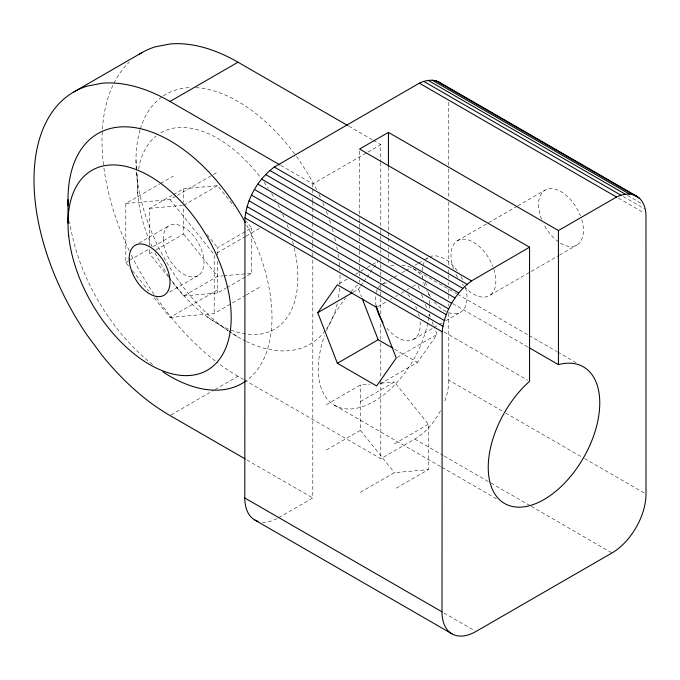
<?xml version="1.0" encoding="UTF-8"?>
<svg xmlns="http://www.w3.org/2000/svg" width="680" height="680" viewBox="0 0 680 680"><rect width="100%" height="100%" fill="white"/><g stroke="black" fill="none" stroke-linecap="round" stroke-linejoin="round"><path stroke-width="0.51" stroke-dasharray="3.4 2.55" d="M353.099 292.281L358.538 289.144L360.324 286.603M360.918 285.762L363.298 282.37M363.894 281.528L366.274 278.146M366.868 277.296L377.578 262.063M380.256 383.868L417.426 362.406L437.062 334.475L434.792 328.635M128.435 265.727L125.8 262.446L125.8 203.516L159.672 183.957M160.582 183.43L173.4 176.035M149.6 245.25L149.6 208.352L172.576 195.083M173.494 194.556L183.6 188.717L217.6 185.682L233.946 206.014M125.8 203.516L170 199.563L176.409 195.865M177.327 195.339L217.6 172.082M183.6 205.317L217.6 185.682M138.847 243.168L169.175 225.658M125.8 262.446L128.545 260.865M129.464 260.329L149.6 248.71M153.263 246.594L173.4 234.965M168.564 277.27L149.6 253.682L155.117 250.503M156.034 249.968L183.6 234.056L183.6 206.644M280.764 165.41L312.8 183.906L367.013 152.601M367.931 152.073L380.8 144.644L380.8 161.619M217.6 254.992L217.6 247.613L251.6 227.978L246.373 221.476M216.945 252.969L245.327 236.58M246.236 236.053L261.8 227.069M169.541 292.077L198.024 275.629M169.218 278.086L183.6 295.978L217.6 276.352L222.751 275.893M154.165 297.738L170 317.433L217.6 289.952M183.6 295.978L217.6 292.944L225.871 288.167M226.788 287.64L251.6 273.317L251.6 227.978M170 317.433L214.2 313.48L245.327 295.519M246.236 294.984L261.8 286M339.184 283.721L347.344 279.012M355.504 274.303L360.034 271.685M360.944 271.159L363.664 269.594M367.293 267.495L378.173 261.214M381.93 284.325L385.602 282.208M389.266 280.092L392.938 277.975M393.856 277.44L398.438 274.797M402.109 272.68L404.855 271.091M405.773 270.563L411.281 267.385M414.945 265.268L417.699 263.678M418.616 263.151L423.198 260.5M424.116 259.973L428.697 257.32A31.739 18.326 60 0 0 426.411 259.097M457.563 240.66L487.662 223.278M488.58 222.751L516.86 206.431M517.769 205.904L545.13 190.102M170.918 415.012L214.106 390.074M215.024 389.546L238 376.278L243.491 379.449M377.536 306.918L386.605 301.682M390.226 299.582L392.046 298.537M395.666 296.446L397.486 295.4M401.106 293.301L405.646 290.692M406.546 290.164L411.986 287.019M412.896 286.501L415.616 284.928M413.67 339.295L432.922 328.176M433.84 327.641L438.43 324.998M439.348 324.471L442.094 322.881M445.765 320.764L460.437 312.29M464.168 286.39A31.739 18.326 60 0 0 489.302 295.63L530.349 271.932M531.259 271.405L558.62 255.603M559.538 255.076L576.869 245.072M397.162 357.51L437.062 334.475M326.4 404.651L360.4 385.016L369.673 384.192M360.4 401.608L394.4 381.981L428.4 424.277L428.4 469.608L394.4 489.243M326.4 449.981L360.4 430.355L360.4 385.016M394.4 443.904L428.4 424.277M278.8 517.616L312.8 497.981L312.8 257.116M244.409 379.975L380.8 458.728L414.8 439.093A48.084 27.761 -60 0 0 441.32 409.096M360.4 492.277L394.4 472.651L428.4 469.608M149.6 208.352L182.571 205.403M223.779 275.8L251.6 273.317M381.004 383.18L394.4 381.981M627.479 195.466L642.158 203.941M623.271 196.545L645.286 209.253M618.443 198.144L644.13 212.976M348.763 126.148L372.563 139.885M373.473 140.42L380.8 144.644M413.431 268.727L456.62 293.658M457.538 294.194L528.292 335.045M529.21 335.572L556.775 351.492M557.702 352.019L576.997 363.162M452.752 303.628L528.105 347.131M444.108 331.967L527.731 380.248M448.791 313.378L448.8 380.205L504.747 412.505M505.665 413.041L583.627 458.048M584.545 458.575L646 494.054M394.604 349.223L417.426 362.406M414.8 439.093L443.233 455.506M444.15 456.042L490.008 482.519M490.926 483.046L530.366 505.818M531.284 506.345L612 552.95M334.569 405.305L441.167 466.854M442.085 467.381L496.298 498.687M246.891 459.935L312.8 497.981M443.896 612.935L475.082 630.938M207.128 316.829L228.242 330.633M229.134 331.219L238 337.017M207.136 234.591L217.6 247.613M360.4 430.355L394.4 472.651M170 199.563L214.2 254.55L214.2 313.48M183.6 234.056L217.6 276.352M132.396 270.657L148.886 291.168M156.417 297.661L170 315.979A192.329 111.044 60 0 0 216.248 361.7M418.183 285.829L420.07 290.692M421.583 294.584L423.844 300.424M425.357 304.317L426.87 308.21M429.131 314.041L430.262 316.965M432.149 321.827L433.287 324.743M358.538 289.144L361.556 296.93M136 160.352L136.595 170.935M136.655 171.989L138.048 197.183M448.766 102.297L448.774 168.062M448.774 169.124L448.774 197.761M448.774 202.011L448.783 265.65M448.783 269.892L448.783 274.133M448.783 275.196L448.783 278.375M448.783 282.616L448.783 284.741M448.791 288.983L448.791 294.287M448.791 295.35L448.791 299.591M448.791 303.832L448.791 305.957M388.433 167.229L388.433 231.642M388.433 232.704L388.433 236.929M388.433 237.983L388.433 243.261M388.433 247.486L388.433 249.594M388.433 253.819L388.433 258.043M388.433 259.106L388.433 264.384M380.8 162.681L380.8 229.534M380.8 230.588L380.8 234.838M380.8 235.9L380.8 242.267M380.8 243.321L380.8 248.633M380.8 249.688L380.8 252.875M380.8 257.116L380.8 263.483M380.8 264.546L380.8 270.912M380.8 271.975L380.8 277.278M380.8 278.341L380.8 284.707M380.8 285.77L380.8 291.074M380.8 292.137L380.8 297.44M380.8 298.503L380.8 315.477M380.8 323.969L380.8 342.006M380.8 343.069L380.8 377.017M380.8 381.267L380.8 458.728M359.567 151.164L359.567 217.685M359.567 218.748L359.567 222.963M359.567 224.026L359.567 229.304M359.567 230.358L359.567 236.691M359.567 237.753L359.567 240.916M359.567 245.14L359.567 257.813M359.567 258.868L359.567 265.208M359.567 266.262L359.567 272.595M359.567 273.657L359.567 275.765M359.567 279.99L359.567 282.098M312.8 183.906L312.8 188.147M312.8 189.21L312.8 193.452M312.8 197.702L312.8 200.881M312.8 201.943L312.8 207.247M312.8 208.309L312.8 214.676M312.8 215.738L312.8 222.105M312.8 223.167L312.8 228.472M312.8 232.713L312.8 235.9M312.8 240.142L312.8 243.321M312.8 244.383L312.8 248.633M312.8 252.875L312.8 256.054M217.6 261.315L217.6 292.944M183.6 188.717L183.6 202.428M149.6 249.466L149.6 253.682M152.566 364.48A144.254 83.283 60 0 1 69.649 221.646M246.687 225.114A144.254 83.283 60 0 1 246.287 380.724M325.1 330.82A144.254 83.283 60 0 1 246.891 341.708M246.007 341.275A144.254 83.283 60 0 1 229.109 331.44M228.216 330.828A144.254 83.283 60 0 1 136.315 169.779M136.246 168.708A144.254 83.283 60 0 1 140.029 129.914M140.318 128.936A144.254 83.283 60 0 1 162.529 96.441M163.353 95.88A144.254 83.283 60 0 1 189.916 87.609M195.908 87.652A144.254 83.283 60 0 1 295.894 155.703M296.505 156.536A144.254 83.283 60 0 1 316.616 189.584M318.92 194.259A144.254 83.283 60 0 1 320.688 198.024M322.813 202.768A144.254 83.283 60 0 1 324.428 206.584M326.332 211.352A144.254 83.283 60 0 1 328.125 216.13M329.477 219.963A144.254 83.283 60 0 1 331.058 224.757M332.24 228.574A144.254 83.283 60 0 1 333.668 233.614M334.713 237.643A144.254 83.283 60 0 1 335.886 242.658M336.736 246.687A144.254 83.283 60 0 1 337.331 249.84M338.036 254.023A144.254 83.283 60 0 1 338.895 260.21M339.125 262.25A144.254 83.283 60 0 1 339.609 267.639M339.685 268.702A144.254 83.283 60 0 1 339.813 270.827M339.966 275.026A144.254 83.283 60 0 1 339.864 284.206M339.609 288.175A144.254 83.283 60 0 1 338.394 298.01M337.229 303.815A144.254 83.283 60 0 1 326.332 329.128M294.278 247.979A113.475 65.518 60 0 1 264.333 333.319A113.475 65.518 60 0 1 170.553 278.911M168.75 276.326A113.475 65.518 60 0 1 153.944 250.665M152.158 246.857A113.475 65.518 60 0 1 138.048 172.992M138.635 168.98A113.475 65.518 60 0 1 156.128 135.975M160.862 132.744A113.475 65.518 60 0 1 260.925 178.041M264.036 182.266A113.475 65.518 60 0 1 268.209 188.343M271.626 193.706A113.475 65.518 60 0 1 275.392 200.099M277.925 204.756A113.475 65.518 60 0 1 281.256 211.369M282.6 214.225A113.475 65.518 60 0 1 285.141 219.988M287.087 224.808A113.475 65.518 60 0 1 288.541 228.675M289.892 232.56A113.475 65.518 60 0 1 291.44 237.397M292.561 241.255A113.475 65.518 60 0 1 294.049 247.019M238 376.278A192.329 111.044 60 0 1 217.047 362.312M154.037 294.304A192.329 111.044 60 0 1 131.01 254.422M129.208 250.665A192.329 111.044 60 0 1 103.623 165.852M103.504 164.857A192.329 111.044 60 0 1 102.323 130.093M102.391 129.055A192.329 111.044 60 0 1 129.387 62.024M448.8 380.205A48.084 27.761 -60 0 1 444.244 402.466M277.024 518.585A48.084 27.761 -60 0 1 261.8 522.172M581.731 219.64A31.739 18.326 60 0 1 559.325 242.463M558.492 241.884A31.739 18.326 60 0 1 543.66 224.018M541.569 219.325A31.739 18.326 60 0 1 549.78 188.666A31.739 18.326 60 0 1 580.431 215.849M401.88 265.157A78.855 45.526 -60 0 1 422.288 276.947M425.298 282.157A78.855 45.526 -60 0 1 427.236 287.139M428.536 292.128A78.855 45.526 -60 0 1 429.216 296.174M429.624 300.433A78.855 45.526 -60 0 1 429.751 303.714M429.76 304.827A78.855 45.526 -60 0 1 429.599 309.859M429.225 314.032A78.855 45.526 -60 0 1 428.961 316.157M428.808 317.22A78.855 45.526 -60 0 1 355.733 408.399A78.855 45.526 -60 0 1 324.606 335.656M326.451 330.837A78.855 45.526 -60 0 1 345.5 298.137M350.888 291.762A78.855 45.526 -60 0 1 358.105 284.486M390.575 265.974A78.855 45.526 -60 0 1 395.862 265.166M493.867 269.246A31.739 18.326 60 0 1 489.302 295.63M463.505 285.642A31.739 18.326 60 0 1 462.213 284.104M457.563 277.304A31.739 18.326 60 0 1 455.625 273.64M453.645 268.94A31.739 18.326 60 0 1 462.527 239.199A31.739 18.326 60 0 1 492.864 266.407M465.57 287.81A31.739 18.326 60 0 1 459.357 312.834A31.739 18.326 60 0 1 433.984 301.546M430.329 296.616A31.739 18.326 60 0 1 426.768 290.3M424.779 285.6A31.739 18.326 60 0 1 423.563 281.809M422.892 279.004A31.739 18.326 60 0 1 422.186 273.819M422.152 270.742A31.739 18.326 60 0 1 422.662 266.543M422.892 265.591A31.739 18.326 60 0 1 424.235 262.115M429.548 256.887A31.739 18.326 60 0 1 457.64 271.286M460.946 276.548A31.739 18.326 60 0 1 462.808 280.253M420.096 321.784A31.739 18.326 60 0 1 410.091 340.587A31.739 18.326 60 0 1 386.58 327.769M376.125 306A31.739 18.326 60 0 1 375.7 294.542M376.125 292.587A31.739 18.326 60 0 1 377.901 288.346M378.369 287.631A31.739 18.326 60 0 1 380.366 285.43M383.673 283.517A31.739 18.326 60 0 1 386.58 282.889M407.728 294.304A31.739 18.326 60 0 1 412.037 299.999M415.599 306.315A31.739 18.326 60 0 1 416.857 309.137M418.531 313.863A31.739 18.326 60 0 1 419.279 316.693M163.2 238.867A28.849 16.66 60 0 0 193.8 276.938A28.849 16.66 60 0 0 193.8 236.138A28.849 16.66 60 0 0 163.2 238.867"/><path stroke-width="1.02" d="M244.8 497.981L244.962 217.889C247.223 197.931 258.162 178.984 274.32 167.05L419.33 83.181C425.519 80.197 433.177 78.786 439.467 82.288L636.667 196.137C642.846 199.844 645.447 207.17 645.966 214.03L646 494.054A48.084 27.761 -60 0 1 612 552.95L476 631.465A48.084 27.761 -60 0 1 442 611.838L244.8 497.981A48.084 27.761 -60 0 0 258.102 521.45M442 611.838L442.162 331.747C444.423 311.78 455.362 292.842 471.521 280.899L529.567 247.197L359.567 149.047L388.433 132.387L558.433 230.537L616.531 197.038C622.718 194.046 630.377 192.644 636.667 196.137M317.738 312.698L337.374 284.775L376.626 307.436L396.262 358.028L376.626 385.959L337.374 363.29L317.738 312.698L352.197 292.808M73.831 91.936L141.831 52.674M245.064 458.873L170 415.539A192.329 111.044 60 0 1 102 355.24L87.21 335.291A192.329 111.044 60 0 1 87.21 86.114L102 83.24A192.329 111.044 60 0 1 170 101.456L238 62.203L347.846 125.621M337.374 363.29L378.173 339.736L392.776 348.168M436.05 80.835L639.634 198.373M432.25 80.189L629.45 194.046M428.137 80.376L625.337 194.225M423.801 81.379L621.001 195.237M419.33 83.181L616.531 197.038M170 101.456L279.846 164.874M274.32 167.05L471.521 280.899M269.9 170.493L467.1 284.342M265.625 174.531L462.825 288.388M261.57 179.103L458.771 292.952M257.822 184.11L455.022 297.968M529.023 347.667L558.433 364.642A78.855 45.526 -60 0 1 589.679 445.723A78.855 45.526 -60 0 1 498.321 498.465A78.855 45.526 -60 0 1 529.567 381.31L529.567 247.197M254.439 189.465L451.639 303.322M251.489 195.075L448.69 308.933M249.025 200.829L446.225 314.678M247.095 206.618L444.295 320.475M245.735 212.339L442.935 326.196M244.962 217.889L442.162 331.747M254.762 519.996L451.962 633.845M439.467 82.288L441.694 83.963M362.312 298.868L378.173 339.736M558.433 230.537L558.433 364.642M388.433 132.387L388.433 166.175M68 199.606L68 223.167M245.472 381.301A144.254 83.283 60 0 1 162.885 371.883M68.136 205.853A144.254 83.283 60 0 1 130.552 127.109A144.254 83.283 60 0 1 245.2 222.343M139.179 54.298A192.329 111.044 60 0 1 155.21 46.852L170 43.979A192.329 111.044 60 0 1 238 62.203M383.001 322.745A31.739 18.326 60 0 1 376.125 306M68.697 235.867A115.396 66.623 60 0 0 199.274 373.711A115.396 66.623 60 0 0 180.829 201.255A115.396 66.623 60 0 0 68.697 235.867M129.2 258.502A28.849 16.66 60 0 0 159.8 296.565A28.849 16.66 60 0 0 159.8 255.765A28.849 16.66 60 0 0 129.2 258.502"/></g></svg>
